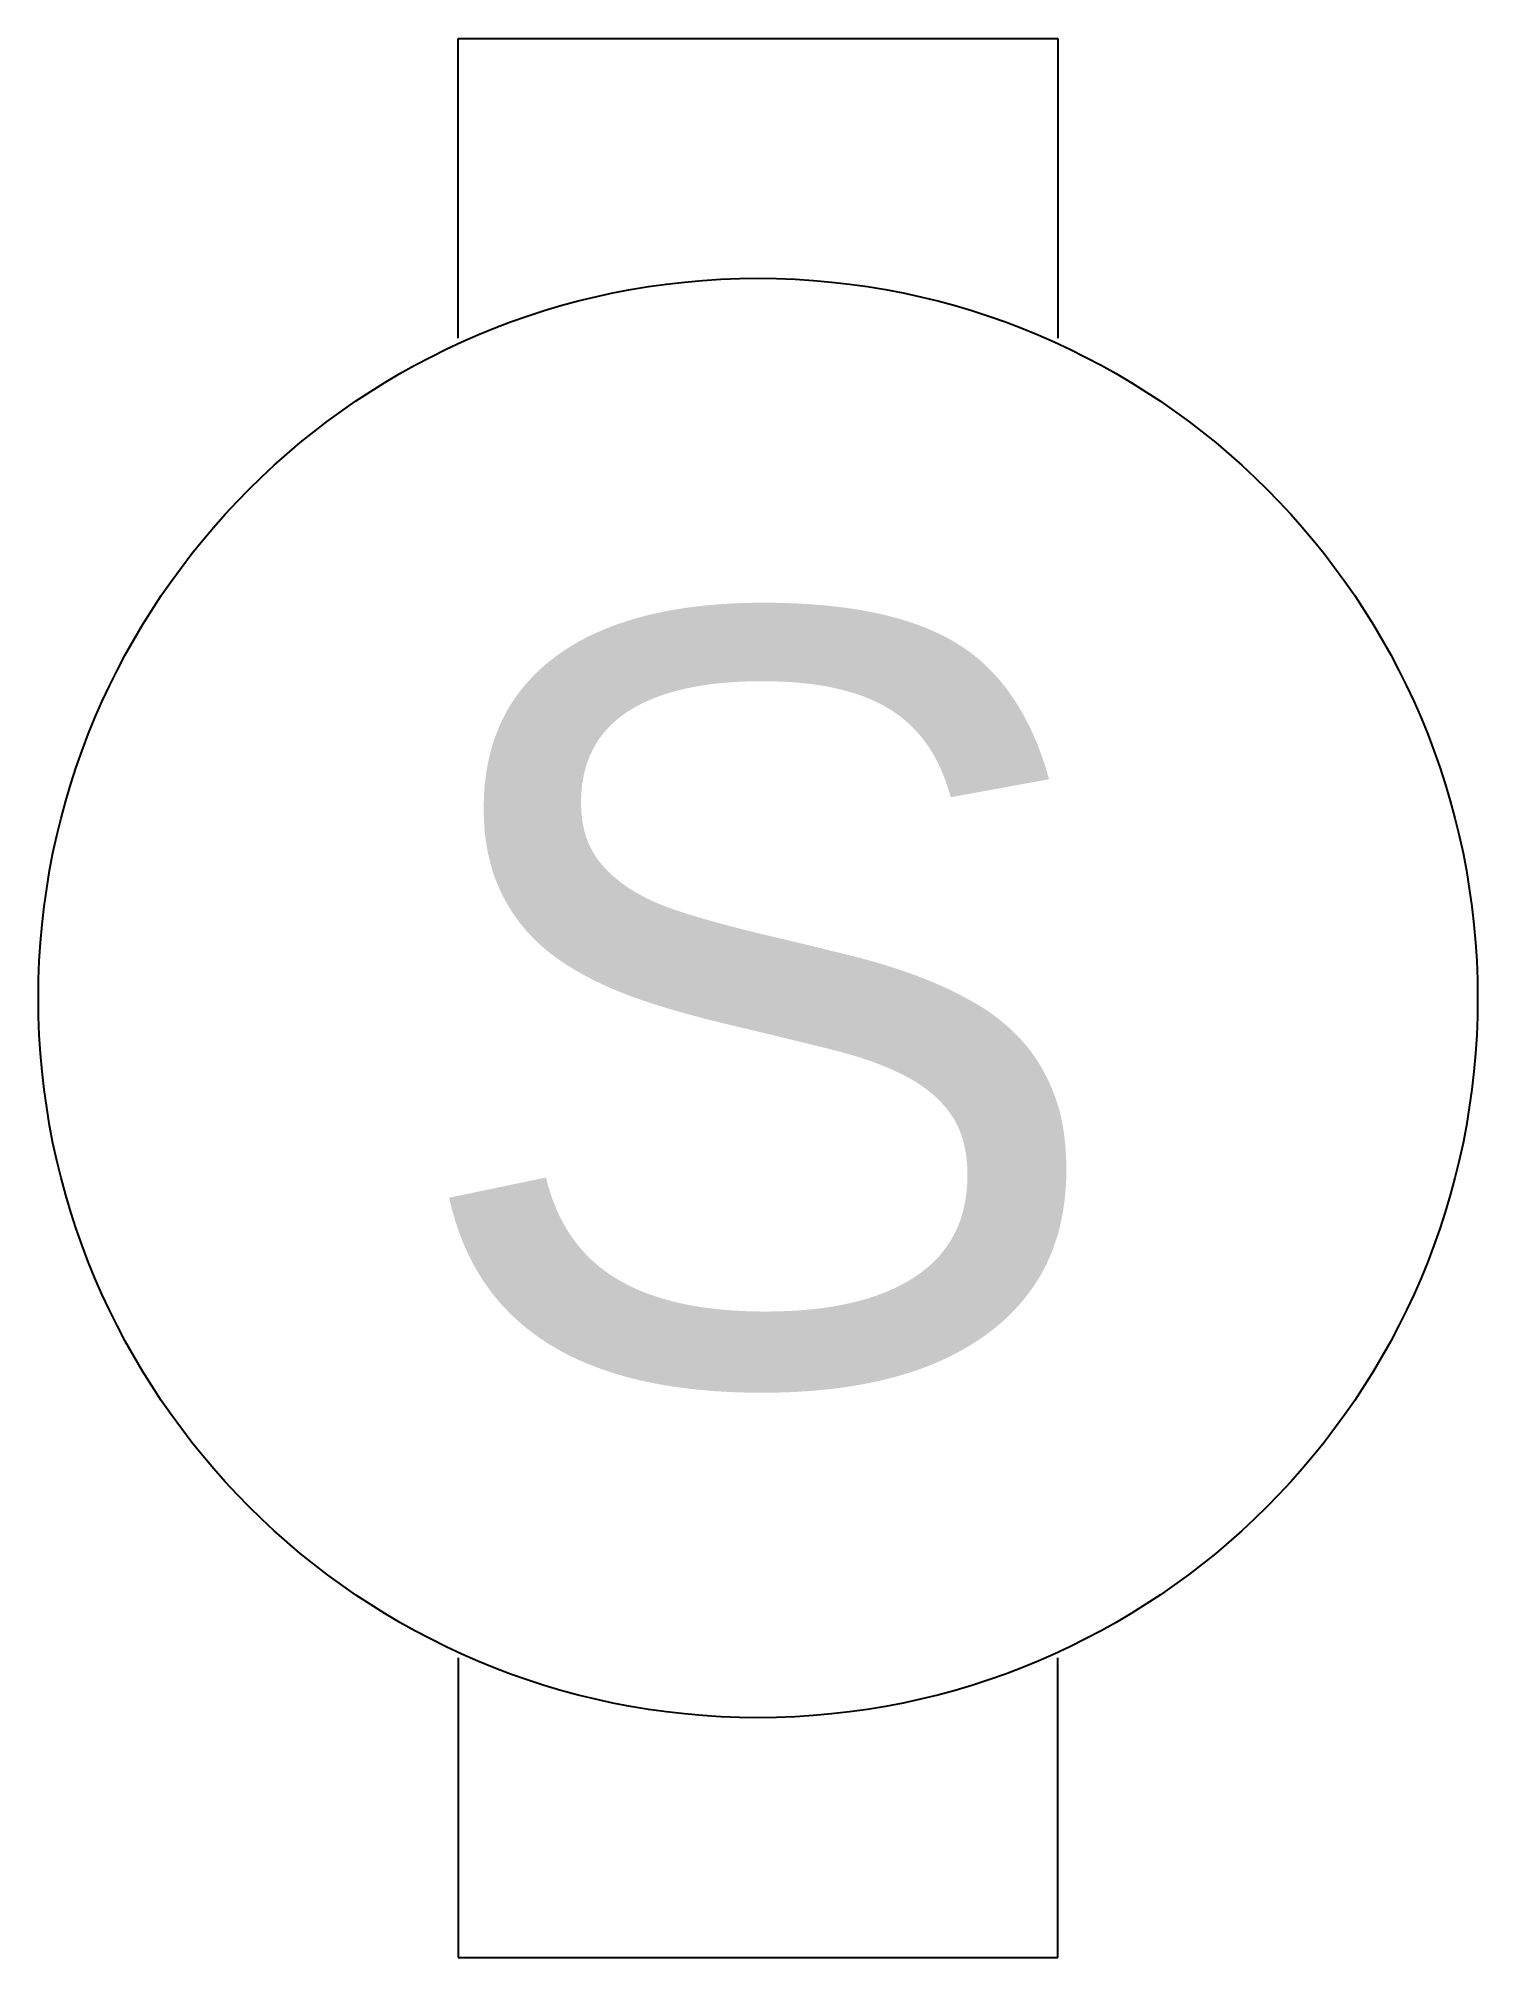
# Model space of a CAD drawing. Header units: millimetres. Extents: x -3.8 to 3.8, y -5 to 5.
import ezdxf
from ezdxf.enums import TextEntityAlignment as Align

# ---------------------------------------------------------------- set-up
doc = ezdxf.new("R2010")
doc.units = ezdxf.units.MM
doc.layers.get('0').update_dxf_attribs({"lineweight": 25})
doc.layers.add('OBJECT', color=7, linetype='Continuous', lineweight=25)
doc.styles.add('textstyle3', font='')
doc.styles.get('textstyle3').set_extended_font_data('Arial')

msp = doc.modelspace()

# ---------------------------------------------------------------- linework, layer by layer
at = {"layer": 'OBJECT'}
for p, q in [((-1.5625, 5), (1.5625, 5)), ((-1.5625, 3.4375), (-1.5625, 5)), ((1.5625, 5), (1.5625, 3.4375)), ((-1.5625, -3.4375), (-1.5625, -5)), ((1.5625, -5), (1.5625, -3.4375)), ((-1.5625, -5), (1.5625, -5))]:
    msp.add_line(p, q, dxfattribs=at)
msp.add_circle((0, 0), 3.75, dxfattribs=at)

# ---------------------------------------------------------------- texts
at = {"style": 'textstyle3'}
msp.add_text('S', height=4, dxfattribs=at).set_placement((0, 0), align=Align.MIDDLE_CENTER)

doc.saveas('drawing.dxf')
